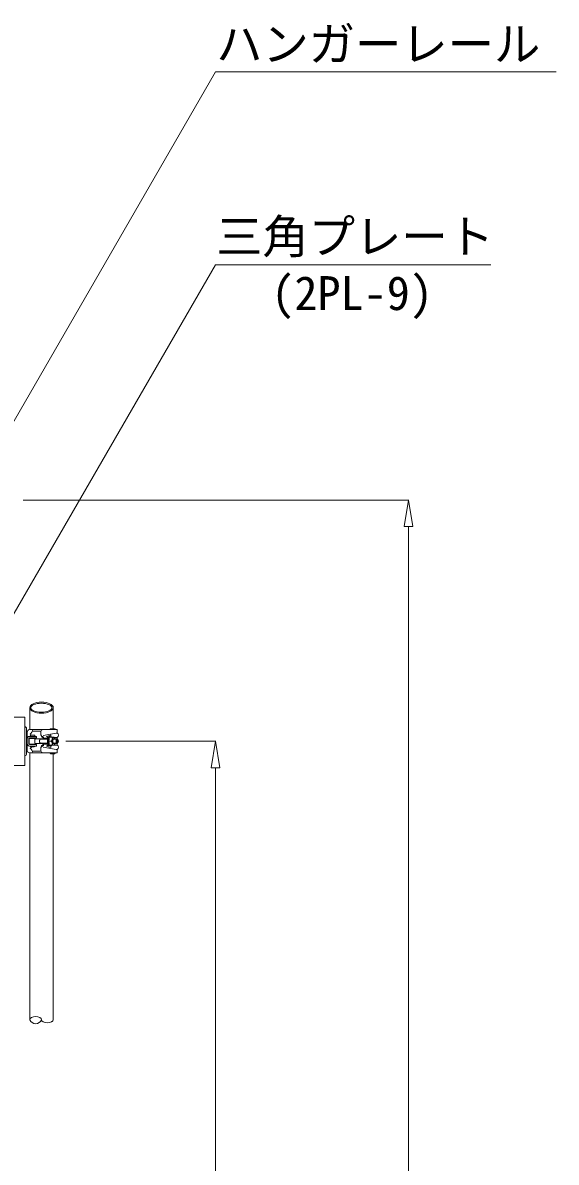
# Model space of a CAD drawing. Units: millimetres, scale not verified. Extents: x -10062 to 10062, y -16938 to 16938.
# Drawn here: x -1462 to -356, y 9352 to 11714 of the extents above; entities that cross this region are included whole.
import ezdxf
from ezdxf.enums import TextEntityAlignment as Align

# ---------------------------------------------------------------- set-up
doc = ezdxf.new("R2010")
doc.units = ezdxf.units.MM
doc.header["$LTSCALE"] = 90
for name, color, linetype, lineweight in [('0-C_寸法', 134, 'Continuous', 18), ('1-0_単管ｸﾗﾝﾌﾟ', 134, 'Continuous', 18), ('1-B_文字', 134, 'Continuous', 18)]:
    doc.layers.add(name, color=color, linetype=linetype, lineweight=lineweight)
doc.styles.add('ＭＳ ゴシック', font='')
doc.styles.get('ＭＳ ゴシック').set_extended_font_data('MS Gothic')

msp = doc.modelspace()

# ---------------------------------------------------------------- linework, layer by layer
at = {"layer": '0-C_寸法'}
for p, q in [((-1461.5, 10724.5), (-661.5, 10724.5)), ((-671.67, 10669.5), (-662.5, 10724.5)), ((-662.5, 10724.5), (-653.34, 10669.5)), ((-671.67, 10669.5), (-653.34, 10669.5)), ((-662.5, 10669.5), (-662.5, 6279.5)), ((-1373.04, 10224.5), (-1061.5, 10224.5)), ((-1071.67, 10169.5), (-1062.5, 10224.5)), ((-1062.5, 10224.5), (-1053.33, 10169.5)), ((-1071.67, 10169.5), (-1053.33, 10169.5)), ((-1062.5, 10169.5), (-1062.5, 6279.5))]:
    msp.add_line(p, q, dxfattribs=at)
at = {"layer": '1-0_単管ｸﾗﾝﾌﾟ'}
for p, q in [((-1447.48, 10293.96), (-1447.48, 10248.52)), ((-1398.88, 10250.5), (-1398.88, 10293.96)), ((-1458, 10254.5), (-1458, 10194.5)), ((-1454, 10198.5), (-1454, 10250.5)), ((-1453, 10205.5), (-1453, 10243.49)), ((-1446.89, 10239.61), (-1444.3, 10237.01)), ((-1444.8, 10230.52), (-1444.8, 10231.3)), ((-1441.98, 10245.3), (-1424.51, 10245.3)), ((-1438.78, 10230.52), (-1438.78, 10231.3)), ((-1424.51, 10237.04), (-1424.51, 10244.5)), ((-1421.23, 10234.55), (-1421.14, 10234.5)), ((-1412.61, 10234.5), (-1405.1, 10237.18)), ((-1404.01, 10250.5), (-1396.01, 10250.5)), ((-1403.91, 10235.51), (-1403.91, 10237.59)), ((-1396.98, 10232.51), (-1390.83, 10232.51)), ((-1391.01, 10229.51), (-1391.01, 10232.51)), ((-1449.79, 10219.51), (-1449.79, 10229.51)), ((-1448.78, 10220.5), (-1448.78, 10228.5)), ((-1446.89, 10209.41), (-1443.29, 10213.01)), ((-1446.79, 10218.5), (-1436.8, 10218.5)), ((-1445.29, 10213.01), (-1438.29, 10213.01)), ((-1444.8, 10217.7), (-1444.8, 10218.5)), ((-1438.78, 10217.7), (-1438.78, 10218.5)), ((-1426.38, 10228.81), (-1410.16, 10228.81)), ((-1426.38, 10220.21), (-1410.16, 10220.21)), ((-1424.51, 10204.52), (-1424.51, 10211.99)), ((-1421.23, 10214.47), (-1421.14, 10214.5)), ((-1412.61, 10214.5), (-1405, 10211.8)), ((-1403.91, 10211.43), (-1403.91, 10213.51)), ((-1398.9, 10228.81), (-1391.91, 10228.81)), ((-1398.9, 10220.21), (-1391.91, 10220.21)), ((-1396.98, 10216.5), (-1390.83, 10216.5)), ((-1447.48, 10200.51), (-1447.48, 9647.15)), ((-1441.98, 10203.71), (-1424.51, 10203.71)), ((-1404.01, 10198.51), (-1396.01, 10198.51)), ((-1398.88, 9647.15), (-1398.88, 10198.51))]:
    msp.add_line(p, q, dxfattribs=at)
for points in [[(-1458, 10274.5), (-1500, 10274.5), (-1500, 10174.5), (-1458, 10174.5)], [(-1453, 10236), (-1454, 10236), (-1454, 10213), (-1453, 10213)], [(-1452.91, 10243.49), (-1452.91, 10243.49), (-1452.91, 10243.48), (-1452.91, 10243.47), (-1452.91, 10243.48), (-1452.91, 10243.49)], [(-1424.44, 10244.5), (-1424.44, 10244.49), (-1424.44, 10244.48), (-1424.44, 10244.49)], [(-1452.91, 10229.51), (-1452.91, 10229.5), (-1452.91, 10229.49), (-1452.91, 10229.48), (-1452.91, 10229.49), (-1452.91, 10229.5)], [(-1424.43, 10211.99), (-1424.43, 10211.98), (-1424.43, 10211.96), (-1424.43, 10211.95), (-1424.43, 10211.96), (-1424.43, 10211.98)], [(-1424.43, 10209.76), (-1424.43, 10209.75), (-1424.43, 10209.74), (-1424.43, 10209.74), (-1424.43, 10209.74), (-1424.43, 10209.75)]]:
    msp.add_lwpolyline(points, close=True, dxfattribs=at)
for points in [[(-1452.91, 10243.49), (-1452.91, 10243.5), (-1452.91, 10243.52), (-1452.91, 10243.55)], [(-1448, 10248.52), (-1391.01, 10248.52), (-1391.01, 10241.5)], [(-1448, 10234.5), (-1433.79, 10234.5), (-1433.79, 10231.3), (-1448, 10231.3)], [(-1446.79, 10230.52), (-1436.8, 10230.52), (-1436.79, 10230.52), (-1436.78, 10230.52), (-1436.77, 10230.52), (-1436.76, 10230.52), (-1436.75, 10230.52)], [(-1445.53, 10237.01), (-1438.05, 10237.01), (-1437.16, 10236.65), (-1436.8, 10235.75), (-1437.16, 10234.87), (-1438.05, 10234.5)], [(-1424.44, 10244.5), (-1424.44, 10244.51), (-1424.44, 10244.52), (-1424.44, 10244.54), (-1424.44, 10244.55)], [(-1421.23, 10232.32), (-1420.15, 10231.93), (-1419.79, 10231.71), (-1419.5, 10231.01), (-1419.5, 10230.76), (-1409.98, 10230.76)], [(-1419.62, 10236.5), (-1392.87, 10241.5), (-1390.83, 10241.5)], [(-1418.51, 10230.79), (-1418.51, 10230.78), (-1418.51, 10230.76), (-1418.51, 10230.75), (-1418.51, 10230.74), (-1418.51, 10230.73), (-1418.51, 10230.74), (-1418.51, 10230.75), (-1418.51, 10230.76)], [(-1409.67, 10224.51), (-1409.13, 10225.19), (-1408.62, 10225.86), (-1408.14, 10226.57), (-1407.75, 10227.28), (-1407.45, 10228), (-1407.24, 10228.74), (-1407.18, 10229.43), (-1407.22, 10230.13), (-1407.3, 10230.84), (-1407.45, 10231.54), (-1407.63, 10232.28), (-1407.83, 10233.01), (-1407.55, 10233.4), (-1407.26, 10233.72), (-1406.97, 10233.97), (-1406.66, 10234.15), (-1406.34, 10234.28), (-1406.03, 10234.3), (-1407.03, 10234.3), (-1407.34, 10234.26), (-1407.67, 10234.15), (-1407.98, 10233.97), (-1408.27, 10233.72), (-1408.58, 10233.4), (-1408.84, 10232.98), (-1409.11, 10232.53), (-1409.36, 10232.01), (-1409.61, 10231.43), (-1409.81, 10230.8), (-1409.99, 10230.13), (-1410.18, 10229.4), (-1410.33, 10228.64), (-1410.45, 10227.86), (-1410.53, 10227.04), (-1410.62, 10226.21), (-1410.66, 10225.35), (-1410.66, 10224.51), (-1410.66, 10223.65), (-1410.62, 10222.8)], [(-1409.98, 10230.79), (-1409.98, 10230.78), (-1409.98, 10230.76), (-1409.98, 10230.75), (-1409.98, 10230.74), (-1409.98, 10230.73), (-1409.98, 10230.74), (-1409.98, 10230.75), (-1409.98, 10230.76)], [(-1401.34, 10233.01), (-1401.14, 10232.28), (-1400.97, 10231.54), (-1400.81, 10230.84), (-1400.72, 10230.13), (-1400.68, 10229.43), (-1400.76, 10228.74), (-1400.95, 10228), (-1401.25, 10227.28), (-1401.64, 10226.57), (-1402.12, 10225.86), (-1402.63, 10225.19), (-1403.17, 10224.51), (-1409.67, 10224.51), (-1409.13, 10223.83), (-1408.62, 10223.13), (-1408.14, 10222.43), (-1407.75, 10221.73), (-1407.45, 10221.01), (-1407.24, 10220.25), (-1407.18, 10219.57), (-1407.22, 10218.9), (-1407.3, 10218.18), (-1407.45, 10217.46), (-1407.63, 10216.74), (-1407.83, 10216.02), (-1398.05, 10216.02), (-1398.31, 10216.03), (-1398.58, 10216.13), (-1398.85, 10216.31), (-1399.11, 10216.53), (-1399.37, 10216.79), (-1399.61, 10217.15), (-1399.83, 10217.54), (-1400.06, 10217.99), (-1400.27, 10218.5), (-1400.45, 10219.04), (-1400.62, 10219.64)], [(-1400.62, 10229.38), (-1400.45, 10229.96), (-1400.27, 10230.52), (-1400.06, 10231.01), (-1399.83, 10231.46), (-1399.61, 10231.88), (-1399.37, 10232.2), (-1399.11, 10232.49), (-1398.85, 10232.71), (-1398.58, 10232.88), (-1398.31, 10232.96), (-1398.05, 10233.01), (-1407.83, 10233.01), (-1408.1, 10232.55), (-1408.35, 10232.04), (-1408.6, 10231.46), (-1408.8, 10230.82), (-1409, 10230.15), (-1409.17, 10229.43), (-1409.32, 10228.66), (-1409.45, 10227.89), (-1409.54, 10227.06), (-1409.61, 10226.23), (-1409.64, 10225.4), (-1409.67, 10224.53), (-1409.64, 10223.69), (-1409.61, 10222.82), (-1409.54, 10222), (-1409.45, 10221.17), (-1409.32, 10220.4), (-1409.17, 10219.64), (-1409, 10218.91), (-1408.82, 10218.24), (-1408.6, 10217.6), (-1408.37, 10217.02), (-1408.12, 10216.49), (-1407.86, 10216.03), (-1407.57, 10215.65), (-1407.29, 10215.32), (-1407, 10215.05)], [(-1406.03, 10234.3), (-1405.72, 10234.26), (-1405.39, 10234.15), (-1405.08, 10233.97), (-1404.79, 10233.7), (-1404.5, 10233.38), (-1404.23, 10233.01)], [(-1398.05, 10233.01), (-1397.76, 10232.96), (-1397.49, 10232.88), (-1397.22, 10232.71), (-1396.95, 10232.49), (-1396.71, 10232.2), (-1396.47, 10231.88), (-1396.23, 10231.46), (-1396.01, 10231.01), (-1395.81, 10230.52), (-1395.62, 10229.96), (-1395.49, 10229.51)], [(-1396.01, 10250.5), (-1396, 10250.5), (-1395.99, 10250.5), (-1395.98, 10250.5), (-1395.97, 10250.5)], [(-1395.97, 10248.58), (-1395.98, 10248.58), (-1395.99, 10248.58), (-1396, 10248.58)], [(-1388.01, 10237.04), (-1388.01, 10237.02), (-1388.01, 10237.01), (-1388.01, 10236.99), (-1388.01, 10236.98), (-1388.01, 10236.97), (-1388.01, 10236.98), (-1388.01, 10236.99), (-1388.01, 10237), (-1388.01, 10237.01)], [(-1452.91, 10229.51), (-1452.91, 10229.53), (-1452.91, 10229.55)], [(-1449.71, 10229.53), (-1449.71, 10229.53), (-1449.71, 10229.52), (-1449.71, 10229.51)], [(-1448.7, 10228.5), (-1448.7, 10228.51), (-1448.7, 10228.52), (-1448.7, 10228.53), (-1448.7, 10228.54), (-1448.7, 10228.55)], [(-1448, 10214.51), (-1433.79, 10214.51), (-1433.79, 10217.7), (-1448, 10217.7)], [(-1448, 10200.51), (-1391.01, 10200.51), (-1391.01, 10207.5)], [(-1438.25, 10213.09), (-1438.26, 10213.09), (-1438.27, 10213.09), (-1438.28, 10213.09), (-1438.29, 10213.09)], [(-1410.16, 10219.51), (-1435.64, 10219.51), (-1435.79, 10219.54), (-1435.93, 10219.59), (-1436.08, 10219.67), (-1436.22, 10219.8), (-1436.36, 10219.99), (-1436.49, 10220.17), (-1436.61, 10220.42), (-1436.71, 10220.69), (-1436.83, 10220.98), (-1436.94, 10221.3), (-1437.02, 10221.63), (-1437.1, 10222), (-1437.16, 10222.39), (-1437.23, 10222.8), (-1437.26, 10223.22), (-1437.28, 10223.65), (-1437.31, 10224.07), (-1437.33, 10224.51), (-1437.31, 10224.94), (-1437.28, 10225.37), (-1437.26, 10225.81), (-1437.23, 10226.21), (-1437.16, 10226.63), (-1437.1, 10227), (-1437.02, 10227.37), (-1436.94, 10227.72), (-1436.83, 10228.05), (-1436.71, 10228.34), (-1436.61, 10228.6), (-1436.49, 10228.82), (-1436.36, 10229.03), (-1436.22, 10229.19), (-1436.08, 10229.35), (-1435.93, 10229.43), (-1435.79, 10229.48), (-1435.64, 10229.51), (-1410.16, 10229.51)], [(-1436.75, 10218.58), (-1436.76, 10218.58), (-1436.77, 10218.58), (-1436.78, 10218.58), (-1436.79, 10218.58), (-1436.8, 10218.58), (-1436.79, 10218.58)], [(-1425.52, 10219.51), (-1425.67, 10219.54), (-1425.81, 10219.59), (-1425.96, 10219.67), (-1426.1, 10219.8), (-1426.25, 10219.99), (-1426.37, 10220.17), (-1426.49, 10220.42), (-1426.59, 10220.69), (-1426.72, 10220.98), (-1426.82, 10221.3), (-1426.9, 10221.63), (-1426.99, 10222), (-1427.05, 10222.39), (-1427.1, 10222.8), (-1427.15, 10223.22), (-1427.17, 10223.65), (-1427.18, 10224.07), (-1427.21, 10224.51), (-1427.18, 10224.94), (-1427.17, 10225.37), (-1427.15, 10225.81), (-1427.1, 10226.21), (-1427.05, 10226.63), (-1426.99, 10227), (-1426.9, 10227.37), (-1426.82, 10227.72), (-1426.72, 10228.05), (-1426.59, 10228.34), (-1426.49, 10228.6), (-1426.37, 10228.82), (-1426.25, 10229.03), (-1426.1, 10229.19), (-1425.96, 10229.35), (-1425.81, 10229.43), (-1425.67, 10229.48), (-1425.52, 10229.51)], [(-1424.43, 10211.99), (-1424.43, 10212), (-1424.43, 10212.02)], [(-1424.43, 10209.76), (-1424.43, 10209.78), (-1424.43, 10209.81)], [(-1421.23, 10216.67), (-1420.15, 10217.06), (-1419.79, 10217.31), (-1419.5, 10218.01), (-1419.5, 10218.26), (-1409.98, 10218.26)], [(-1419.62, 10212.52), (-1392.87, 10207.5), (-1390.83, 10207.5)], [(-1410.62, 10222.8), (-1410.53, 10221.98), (-1410.45, 10221.16), (-1410.33, 10220.37), (-1410.18, 10219.62), (-1409.99, 10218.9), (-1409.81, 10218.21), (-1409.61, 10217.58), (-1409.36, 10217), (-1409.11, 10216.49), (-1408.84, 10216.02), (-1408.58, 10215.62), (-1408.27, 10215.3), (-1407.98, 10215.05), (-1407.67, 10214.86), (-1407.34, 10214.74), (-1407.03, 10214.7), (-1406.03, 10214.7)], [(-1407, 10215.05), (-1406.68, 10214.86), (-1406.36, 10214.74), (-1406.05, 10214.7), (-1405.74, 10214.74), (-1405.41, 10214.84), (-1405.1, 10215.03), (-1404.81, 10215.3), (-1404.5, 10215.62), (-1404.23, 10216.02)], [(-1403.83, 10213.51), (-1403.83, 10213.52), (-1403.83, 10213.52), (-1403.83, 10213.53), (-1403.83, 10213.55)], [(-1403.83, 10213.51), (-1403.83, 10213.5), (-1403.83, 10213.51)], [(-1401.34, 10216.02), (-1401.14, 10216.74), (-1400.97, 10217.46), (-1400.81, 10218.18), (-1400.72, 10218.9), (-1400.68, 10219.57), (-1400.76, 10220.25), (-1400.95, 10221.01), (-1401.25, 10221.73), (-1401.64, 10222.43), (-1402.12, 10223.13), (-1402.63, 10223.83), (-1403.17, 10224.51)], [(-1400.68, 10219.57), (-1400.76, 10220.25), (-1400.89, 10220.91), (-1400.98, 10221.61), (-1401.07, 10222.31), (-1401.14, 10223.03), (-1401.17, 10223.77), (-1401.17, 10224.51), (-1401.17, 10225.25), (-1401.14, 10225.99), (-1401.07, 10226.71), (-1400.98, 10227.41), (-1400.89, 10228.09)], [(-1400.95, 10228), (-1400.76, 10228.74), (-1400.68, 10229.43)], [(-1391.08, 10216.5), (-1391.08, 10219.51), (-1398.05, 10219.51), (-1398.2, 10219.54), (-1398.34, 10219.59), (-1398.48, 10219.67), (-1398.6, 10219.8), (-1398.74, 10219.99), (-1398.87, 10220.17), (-1398.99, 10220.42), (-1399.11, 10220.69), (-1399.22, 10220.98), (-1399.32, 10221.3), (-1399.4, 10221.63), (-1399.48, 10222), (-1399.55, 10222.39), (-1399.61, 10222.8), (-1399.65, 10223.22), (-1399.69, 10223.65), (-1399.72, 10224.07), (-1399.72, 10224.51), (-1399.72, 10224.94), (-1399.69, 10225.37), (-1399.65, 10225.81), (-1399.61, 10226.21), (-1399.55, 10226.63), (-1399.48, 10227), (-1399.4, 10227.37), (-1399.32, 10227.72), (-1399.22, 10228.05), (-1399.11, 10228.34), (-1398.99, 10228.6), (-1398.87, 10228.82), (-1398.74, 10229.03), (-1398.6, 10229.19), (-1398.48, 10229.35), (-1398.34, 10229.43), (-1398.2, 10229.48), (-1398.05, 10229.51), (-1398.02, 10229.51)], [(-1398.05, 10229.51), (-1391.08, 10229.51), (-1390.91, 10229.48), (-1390.77, 10229.43), (-1390.63, 10229.35), (-1390.5, 10229.19), (-1390.36, 10229.03), (-1390.23, 10228.82), (-1390.11, 10228.6), (-1389.99, 10228.34), (-1389.88, 10228.05), (-1389.78, 10227.72), (-1389.7, 10227.37), (-1389.62, 10227), (-1389.56, 10226.63), (-1389.49, 10226.21), (-1389.46, 10225.81), (-1389.41, 10225.37), (-1389.38, 10224.94), (-1389.38, 10224.51), (-1389.38, 10224.07), (-1389.41, 10223.65), (-1389.46, 10223.22), (-1389.49, 10222.8), (-1389.56, 10222.39), (-1389.62, 10222), (-1389.7, 10221.63), (-1389.78, 10221.3), (-1389.88, 10220.98), (-1389.99, 10220.69), (-1390.11, 10220.42), (-1390.23, 10220.17), (-1390.36, 10219.99), (-1390.5, 10219.8), (-1390.63, 10219.67), (-1390.77, 10219.59), (-1390.91, 10219.54), (-1391.08, 10219.51), (-1391.22, 10219.54), (-1391.36, 10219.59)], [(-1395.49, 10219.51), (-1395.66, 10218.93), (-1395.85, 10218.4), (-1396.05, 10217.91), (-1396.28, 10217.46), (-1396.53, 10217.06), (-1396.76, 10216.74), (-1397.03, 10216.47), (-1397.29, 10216.26), (-1397.56, 10216.12), (-1397.82, 10216.03), (-1398.05, 10216.02)], [(-1391.36, 10219.59), (-1391.51, 10219.67), (-1391.62, 10219.8), (-1391.78, 10219.99), (-1391.9, 10220.17), (-1392.02, 10220.42), (-1392.15, 10220.69), (-1392.25, 10220.98), (-1392.35, 10221.3), (-1392.44, 10221.63), (-1392.52, 10222), (-1392.58, 10222.39), (-1392.64, 10222.8), (-1392.68, 10223.22), (-1392.72, 10223.65), (-1392.74, 10224.07), (-1392.74, 10224.51), (-1392.74, 10224.94), (-1392.72, 10225.37), (-1392.68, 10225.81), (-1392.64, 10226.21), (-1392.58, 10226.63), (-1392.52, 10227), (-1392.44, 10227.37), (-1392.35, 10227.72), (-1392.25, 10228.05), (-1392.15, 10228.34), (-1392.02, 10228.6), (-1391.9, 10228.82), (-1391.78, 10229.03), (-1391.62, 10229.19), (-1391.51, 10229.35), (-1391.36, 10229.43), (-1391.22, 10229.48), (-1391.08, 10229.51)], [(-1391.08, 10220.5), (-1391.17, 10220.52), (-1391.28, 10220.56), (-1391.38, 10220.64), (-1391.49, 10220.74), (-1391.59, 10220.89), (-1391.7, 10221.03), (-1391.78, 10221.24), (-1391.88, 10221.44), (-1391.94, 10221.67), (-1392.02, 10221.94), (-1392.08, 10222.2), (-1392.15, 10222.51), (-1392.2, 10222.82), (-1392.25, 10223.13), (-1392.27, 10223.48), (-1392.29, 10223.81), (-1392.31, 10224.15), (-1392.31, 10224.51), (-1392.31, 10224.85), (-1392.29, 10225.21), (-1392.27, 10225.54), (-1392.25, 10225.86), (-1392.2, 10226.2), (-1392.15, 10226.5), (-1392.08, 10226.79), (-1392.02, 10227.08), (-1391.94, 10227.33), (-1391.88, 10227.57), (-1391.78, 10227.78), (-1391.7, 10227.97), (-1391.59, 10228.13), (-1391.49, 10228.27), (-1391.38, 10228.37), (-1391.28, 10228.44), (-1391.17, 10228.5), (-1391.08, 10228.5), (-1390.95, 10228.5), (-1390.85, 10228.44), (-1390.74, 10228.37)], [(-1390.74, 10228.37), (-1390.64, 10228.27), (-1390.54, 10228.13), (-1390.44, 10227.97), (-1390.36, 10227.78), (-1390.25, 10227.57), (-1390.19, 10227.33), (-1390.11, 10227.08), (-1390.04, 10226.79), (-1389.99, 10226.5), (-1389.92, 10226.2), (-1389.88, 10225.86), (-1389.86, 10225.54), (-1389.84, 10225.21), (-1389.83, 10224.85), (-1389.83, 10224.51), (-1389.83, 10224.15), (-1389.84, 10223.81), (-1389.86, 10223.48), (-1389.88, 10223.13), (-1389.92, 10222.82), (-1389.99, 10222.51), (-1390.04, 10222.2), (-1390.11, 10221.94), (-1390.19, 10221.67), (-1390.25, 10221.44), (-1390.36, 10221.24), (-1390.44, 10221.03), (-1390.54, 10220.89), (-1390.64, 10220.74), (-1390.74, 10220.64), (-1390.85, 10220.56), (-1390.95, 10220.52), (-1391.08, 10220.5)], [(-1388.01, 10224.55), (-1388.01, 10224.53), (-1388.01, 10224.51), (-1388.01, 10224.5), (-1388.01, 10224.5), (-1388.01, 10224.49), (-1388.01, 10224.48), (-1388.01, 10224.49), (-1388.01, 10224.5), (-1388.01, 10224.5)], [(-1388.01, 10212.05), (-1388.01, 10212.02), (-1388.01, 10212), (-1388.01, 10211.99), (-1388.01, 10211.99), (-1388.01, 10211.98), (-1388.01, 10211.99), (-1388.01, 10211.99), (-1388.01, 10212)], [(-1441.46, 10200.5), (-1441.46, 10200.47), (-1441.46, 10200.45), (-1441.46, 10200.43), (-1441.46, 10200.42), (-1441.46, 10200.41), (-1441.46, 10200.42), (-1441.46, 10200.43), (-1441.46, 10200.45), (-1441.46, 10200.47), (-1441.46, 10200.51), (-1441.46, 10200.55)], [(-1396.01, 10200.51), (-1396, 10200.51), (-1395.99, 10200.51), (-1395.98, 10200.51), (-1395.97, 10200.51)], [(-1395.97, 10198.59), (-1395.98, 10198.59), (-1395.99, 10198.59), (-1396, 10198.59)]]:
    msp.add_lwpolyline(points, dxfattribs=at)
for centre, radius, start, end in [((-1458, 10250.5), 4, 0, 90), ((-1447.96, 10243.55), 4.97, 90.52478, 180.04289), ((-1447.96, 10229.54), 4.96, 90.45764, 179.98446), ((-1447.95, 10229.53), 1.75, 91.59511, 180.02347), ((-1446.74, 10228.55), 1.96, 91.36966, 180.0774), ((-1451.42, 10248.54), 9.96, 296.87989, 359.81463), ((-1445.49, 10235.8), 1.22, 91.89979, 268.35583), ((-1436.75, 10228.56), 1.95, 29.10685, 89.99425), ((-1420.48, 10244.55), 3.96, 90.65204, 179.98194), ((-1419.48, 10237.08), 4.96, 180.44756, 249.84429), ((-1419.48, 10239.27), 4.95, 180.29683, 249.75076), ((-1422.45, 10230.79), 3.94, 0.06386, 70.58179), ((-1413.95, 10230.77), 3.98, 359.97406, 70.27774), ((-1403.96, 10249.55), 0.954, 92.95572, 267.10428), ((-1400.88, 10235.54), 2.95, 180.65489, 236.22279), ((-1395.97, 10249.54), 0.954, 269.87574, 90.12426), ((-1392.97, 10237.04), 4.97, 295.34006, 359.63611), ((-1392.97, 10237.02), 4.97, 0.23078, 64.39409), ((-1447.96, 10219.55), 4.96, 180.42779, 269.57202), ((-1447.95, 10219.55), 1.75, 180.92583, 268.34932), ((-1446.74, 10220.54), 1.96, 181.34025, 268.65924), ((-1451.41, 10200.55), 9.95, 359.99831, 62.98896), ((-1445.25, 10214.55), 1.46, 181.45368, 268.54566), ((-1438.25, 10214.55), 1.46, 269.91434, 358.34855), ((-1436.75, 10220.53), 1.94, 269.96524, 328.71476), ((-1419.48, 10212.04), 4.96, 110.63397, 180.15011), ((-1419.48, 10209.81), 4.96, 110.47998, 179.99695), ((-1422.46, 10218.29), 3.95, 289.02678, 359.37181), ((-1413.94, 10218.3), 3.96, 289.12131, 359.35749), ((-1400.87, 10213.54), 2.97, 124.67825, 179.96351), ((-1392.96, 10212.04), 4.95, 295.15733, 359.52842), ((-1392.96, 10212.04), 4.94, 0.03317, 64.52849), ((-1392.46, 10224.54), 4.46, 304.31848, 359.50968), ((-1392.48, 10224.55), 4.47, 0.00987, 55.14215), ((-1458, 10198.5), 4, 270, 360), ((-1447.96, 10205.55), 4.96, 180.42778, 269.57203), ((-1420.48, 10204.55), 3.96, 180.49669, 269.34425), ((-1403.96, 10199.56), 0.963, 92.88533, 266.89283), ((-1395.97, 10199.56), 0.954, 269.87574, 90.12426), ((-1435.33, 9651.59), 12.93, 200.078, 339.922)]:
    msp.add_arc(centre, radius, start, end, dxfattribs=at)
msp.add_ellipse((-1423.18, 10293.96), major_axis=(-24.3, 0), ratio=0.472425, dxfattribs=at)
for centre, major_axis, ratio, start_param, end_param in [((-1423.47, 10293.96), (22, 0), 0.417269, 6.2831853, 12.5663706), ((-1435.33, 9647.15), (-12.15, 0), 0.525605, 3.1415927, 6.2831853), ((-1411.03, 9647.15), (12.15, 0), 0.525605, 3.1415927, 6.2831853), ((-1411.03, 9647.15), (12.15, 0), 0.525605, 5.4904345, 6.2831853)]:
    msp.add_ellipse(centre, major_axis=major_axis, ratio=ratio, start_param=start_param, end_param=end_param, dxfattribs=at)
at = {"layer": '1-B_文字'}
for p, q in [((-1062.14, 11612.5), (-356.21, 11612.5)), ((-1062.14, 11212.5), (-492.04, 11212.5))]:
    msp.add_line(p, q, dxfattribs=at)
for points in [[(-1656.72, 10583.29), (-1062.5, 11612.5), (-1062.14, 11612.5)], [(-1497.69, 10458.73), (-1062.5, 11212.5), (-1062.14, 11212.5)]]:
    msp.add_lwpolyline(points, dxfattribs=at)

# ---------------------------------------------------------------- texts
at = {"layer": '1-B_文字', "style": 'ＭＳ ゴシック'}
for s, p in [('ハンガーレール', (-1061.14, 11613.94)), ('三角プレート', (-1061.14, 11214.8)), ('(2PL-9)', (-946.88, 11097.4))]:
    msp.add_text(s, height=70.38, dxfattribs=at).set_placement(p, align=Align.BOTTOM_LEFT)

doc.saveas('drawing.dxf')
